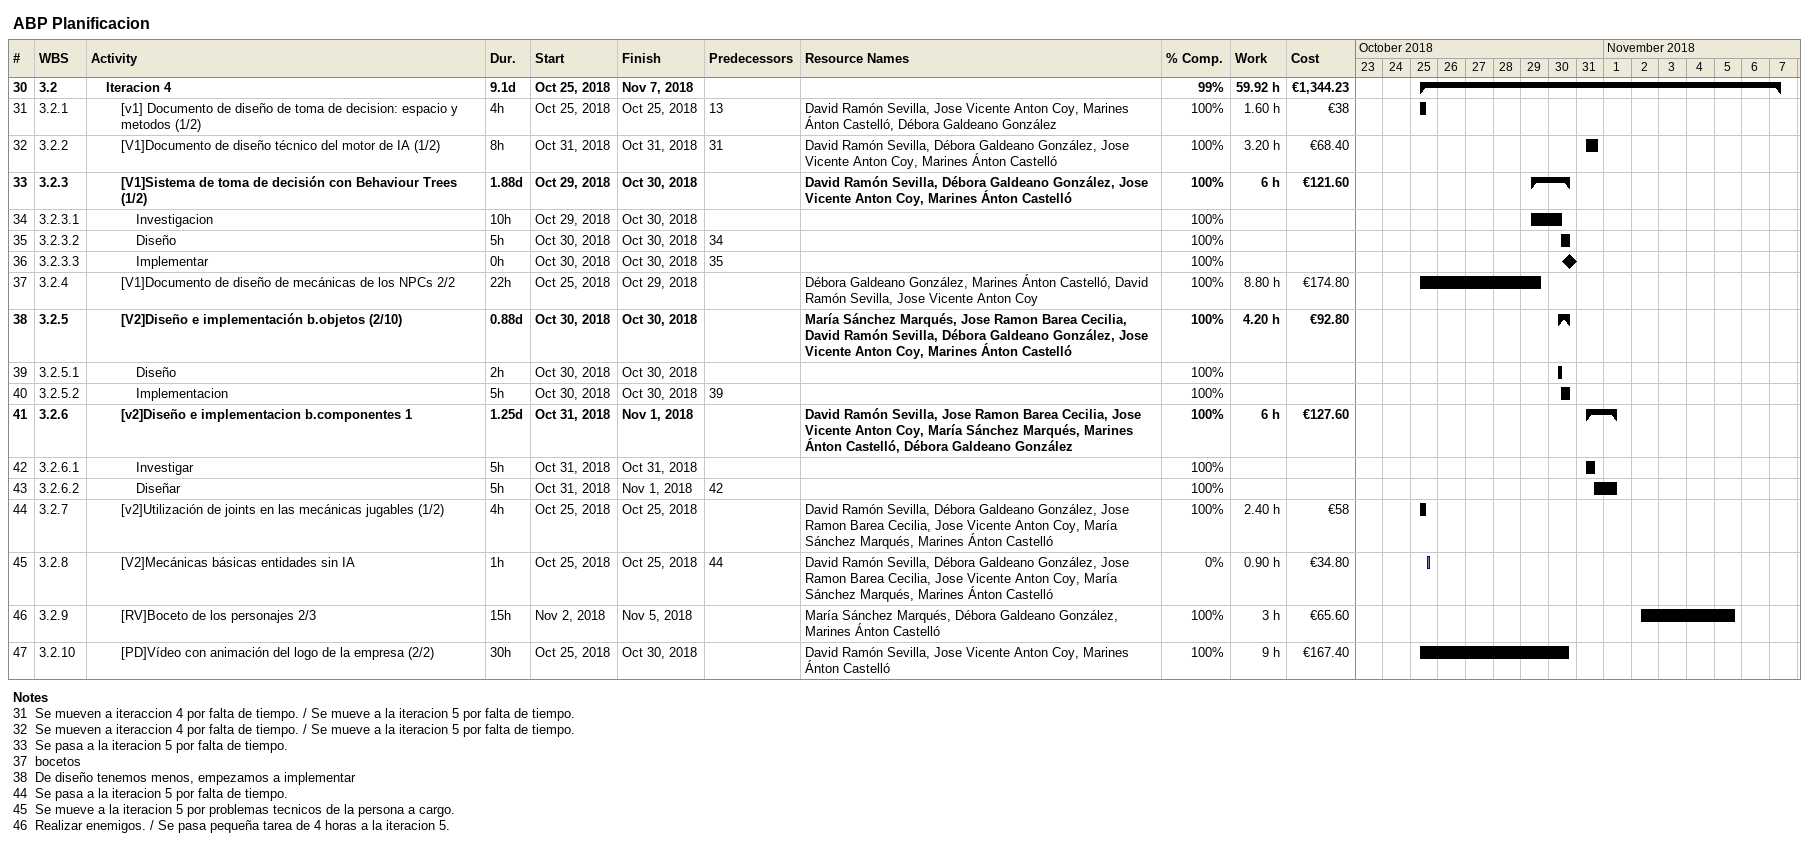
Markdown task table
ABP Planificacion

| ID | WBS | Task | Duration | Start | Finish | Predecessors | Resources | % complete | Work (h) | Cost (€) |
|---|---|---|---|---|---|---|---|---|---|---|
| 30 | 3.2 | **Iteracion 4** | 9.1d | 2018-10-25 | 2018-11-07 |  |  | 99 | 59.92 | 1344.23 |
| 31 | 3.2.1 | [v1] Documento de diseño de toma de decision: espacio y metodos (1/2) | 4h | 2018-10-25 | 2018-10-25 | 13 | David Ramón Sevilla, Jose Vicente Anton Coy, Marines Ánton Castelló, Débora Galdeano González | 100 | 1.60 | 38 |
| 32 | 3.2.2 | [V1]Documento de diseño técnico del motor de IA (1/2) | 8h | 2018-10-31 | 2018-10-31 | 31 | David Ramón Sevilla, Débora Galdeano González, Jose Vicente Anton Coy, Marines Ánton Castelló | 100 | 3.20 | 68.40 |
| 33 | 3.2.3 | **[V1]Sistema de toma de decisión con Behaviour Trees (1/2)** | 1.88d | 2018-10-29 | 2018-10-30 |  | David Ramón Sevilla, Débora Galdeano González, Jose Vicente Anton Coy, Marines Ánton Castelló | 100 | 6 | 121.60 |
| 34 | 3.2.3.1 | Investigacion | 10h | 2018-10-29 | 2018-10-30 |  |  | 100 |  |  |
| 35 | 3.2.3.2 | Diseño | 5h | 2018-10-30 | 2018-10-30 | 34 |  | 100 |  |  |
| 36 | 3.2.3.3 | Implementar | 0h | 2018-10-30 | 2018-10-30 | 35 |  | 100 |  |  |
| 37 | 3.2.4 | [V1]Documento de diseño de mecánicas de los NPCs 2/2 | 22h | 2018-10-25 | 2018-10-29 |  | Débora Galdeano González, Marines Ánton Castelló, David Ramón Sevilla, Jose Vicente Anton Coy | 100 | 8.80 | 174.80 |
| 38 | 3.2.5 | **[V2]Diseño e implementación b.objetos (2/10)** | 0.88d | 2018-10-30 | 2018-10-30 |  | María Sánchez Marqués, Jose Ramon Barea Cecilia, David Ramón Sevilla, Débora Galdeano González, Jose Vicente Anton Coy, Marines Ánton Castelló | 100 | 4.20 | 92.80 |
| 39 | 3.2.5.1 | Diseño | 2h | 2018-10-30 | 2018-10-30 |  |  | 100 |  |  |
| 40 | 3.2.5.2 | Implementacion | 5h | 2018-10-30 | 2018-10-30 | 39 |  | 100 |  |  |
| 41 | 3.2.6 | **[v2]Diseño e implementacion b.componentes 1** | 1.25d | 2018-10-31 | 2018-11-01 |  | David Ramón Sevilla, Jose Ramon Barea Cecilia, Jose Vicente Anton Coy, María Sánchez Marqués, Marines Ánton Castelló, Débora Galdeano González | 100 | 6 | 127.60 |
| 42 | 3.2.6.1 | Investigar | 5h | 2018-10-31 | 2018-10-31 |  |  | 100 |  |  |
| 43 | 3.2.6.2 | Diseñar | 5h | 2018-10-31 | 2018-11-01 | 42 |  | 100 |  |  |
| 44 | 3.2.7 | [v2]Utilización de joints en las mecánicas jugables (1/2) | 4h | 2018-10-25 | 2018-10-25 |  | David Ramón Sevilla, Débora Galdeano González, Jose Ramon Barea Cecilia, Jose Vicente Anton Coy, María Sánchez Marqués, Marines Ánton Castelló | 100 | 2.40 | 58 |
| 45 | 3.2.8 | [V2]Mecánicas básicas entidades sin IA | 1h | 2018-10-25 | 2018-10-25 | 44 | David Ramón Sevilla, Débora Galdeano González, Jose Ramon Barea Cecilia, Jose Vicente Anton Coy, María Sánchez Marqués, Marines Ánton Castelló | 0 | 0.90 | 34.80 |
| 46 | 3.2.9 | [RV]Boceto de los personajes 2/3 | 15h | 2018-11-02 | 2018-11-05 |  | María Sánchez Marqués, Débora Galdeano González, Marines Ánton Castelló | 100 | 3 | 65.60 |
| 47 | 3.2.10 | [PD]Vídeo con animación del logo de la empresa (2/2) | 30h | 2018-10-25 | 2018-10-30 |  | David Ramón Sevilla, Jose Vicente Anton Coy, Marines Ánton Castelló | 100 | 9 | 167.40 |

Notes
- 31: Se mueven a iteraccion 4 por falta de tiempo. / Se mueve a la iteracion 5 por falta de tiempo.
- 32: Se mueven a iteraccion 4 por falta de tiempo. / Se mueve a la iteracion 5 por falta de tiempo.
- 33: Se pasa a la iteracion 5 por falta de tiempo.
- 37: bocetos
- 38: De diseño tenemos menos, empezamos a implementar
- 44: Se pasa a la iteracion 5 por falta de tiempo.
- 45: Se mueve a la iteracion 5 por problemas tecnicos de la persona a cargo.
- 46: Realizar enemigos. / Se pasa pequeña tarea de 4 horas a la iteracion 5.
